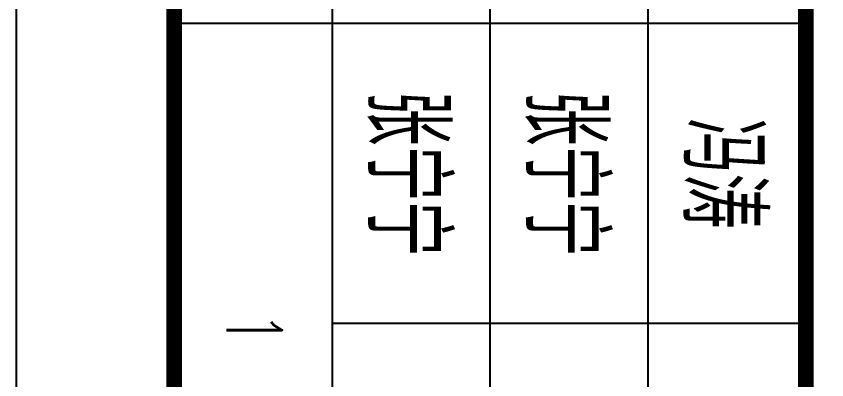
# Model space of a CAD drawing. Extents: x 196430 to 818205, y 904526 to 1974626.
# Drawn here: x 692055 to 699754, y 1092391 to 1095844 of the extents above; entities that cross this region are included whole.
import ezdxf
from ezdxf.enums import TextEntityAlignment as Align

# ---------------------------------------------------------------- set-up
doc = ezdxf.new("R2010")
doc.units = 0
doc.header["$LTSCALE"] = 1000
doc.header["$MEASUREMENT"] = 0
doc.layers.add('arch', color=8, linetype='Continuous')
doc.layers.add('FRAME', color=7, linetype='Continuous')
doc.layers.add('arch-1#教学楼$0$PUB_TITLE', color=8, linetype='Continuous', lineweight=25)
doc.layers.add('PUB_TITLE', color=4, linetype='Continuous', lineweight=25)
doc.styles.add('FRAME-3', font='romans.shx', dxfattribs={"width": 0.7, "bigfont": 'hztxt.shx'})

# ---------------------------------------------------------------- blocks, each defined once
blk = doc.blocks.new('arch-1#教学楼')
at = {"color": 37, "const_width": 30}
blk.add_lwpolyline([(5252867, 152327.5), (5274521.5, 152327.5), (5274521.5, 123168), (5252867, 123168)], close=True, dxfattribs=at)
at = {"layer": 'arch-1#教学楼$0$PUB_TITLE'}
blk.add_lwpolyline([(5245367, 121668), (5371517, 121668), (5371517, 300018), (5245367, 300018)], close=True, dxfattribs=at)
blk = doc.blocks.new('A0')
at = {"layer": 'FRAME'}
for p, q in [((434428, 459754), (434428, 418054)), ((437428, 459754), (437428, 418054)), ((440428, 459754), (440428, 418054)), ((438928, 451354), (438928, 418054)), ((435928, 440854), (435928, 418054)), ((440428, 429454), (434428, 429454)), ((440428, 426604), (435928, 426604))]:
    blk.add_line(p, q, dxfattribs=at)
at = {"layer": 'FRAME', "const_width": 150}
blk.add_lwpolyline([(434428, 459754), (440428, 459754), (440428, 418054)], dxfattribs=at)
at = {"layer": 'PUB_TITLE', "color": 0}
blk.add_lwpolyline([(432928, 416554), (559078, 416554), (559078, 594904), (432928, 594904)], close=True, dxfattribs=at)
at = {"layer": 'PUB_TITLE', "color": 0, "const_width": 150}
blk.add_lwpolyline([(434428, 418054), (557578, 418054), (557578, 591154), (434428, 591154)], close=True, dxfattribs=at)
at = {"layer": 'FRAME', "style": 'FRAME-3', "width": 0.7}
for s, height, p in [('张宁宁', 750, (436678, 428029)), ('张宁宁', 750, (438178, 428029)), ('冯涛', 750, (439678, 428029)), ('1', 525, (435188.6, 426557.2))]:
    blk.add_text(s, height=height, rotation=270, dxfattribs=at).set_placement(p, align=Align.MIDDLE)

msp = doc.modelspace()

# ---------------------------------------------------------------- block references
at = {"layer": 'arch'}
msp.add_blockref('arch-1#教学楼', (-4553311.7, 961207.8), dxfattribs=at)
at = {"layer": 'FRAME'}
msp.add_blockref('A0', (259127.3, 666321.8), dxfattribs=at)

doc.saveas('drawing.dxf')
